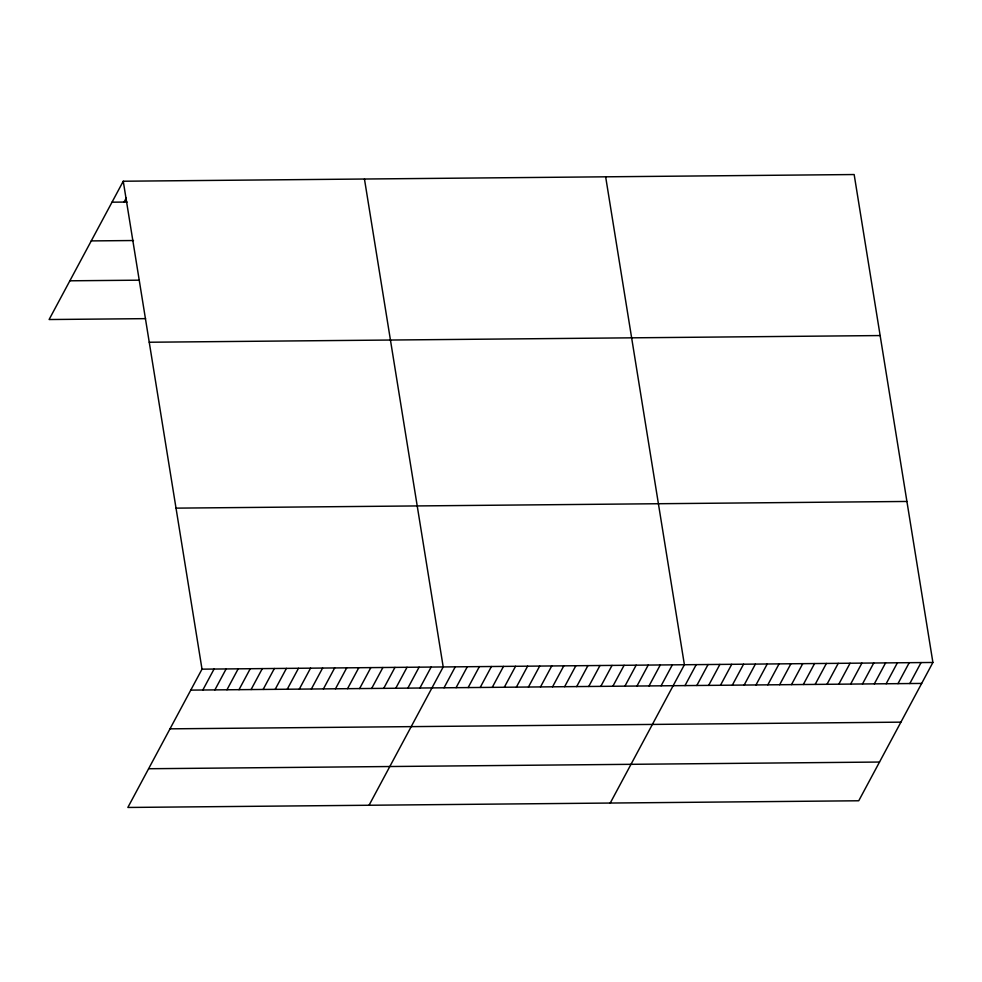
<?xml version="1.0" encoding="UTF-8"?>
<svg xmlns="http://www.w3.org/2000/svg" width="982" height="982" viewBox="0 0 982 982"><rect width="100%" height="100%" fill="white"/><g stroke="black" fill="none" stroke-linecap="round" stroke-linejoin="round"><path stroke-width="1.47" d="M123.253 181.228L202.01 669.159L127.844 807.462L858.747 800.772L932.9 662.469L854.156 174.538L123.253 181.228L49.1 319.531L145.582 318.647M124.076 202.071L126.187 198.143M202.832 690.002L214.064 669.049M214.886 689.892L226.13 668.938M226.952 689.781L238.184 668.828M239.007 689.671L250.25 668.717M251.073 689.56L262.304 668.607M263.127 689.45L274.371 668.497M275.181 689.339L286.425 668.386M287.247 689.229L298.491 668.276M299.301 689.119L310.545 668.165M311.368 689.008L322.599 668.055M323.422 688.898L334.666 667.944M335.488 688.787L346.72 667.834M347.542 688.677L358.786 667.723M359.608 688.566L370.84 667.613M371.662 688.456L382.906 667.502M383.729 688.345L394.96 667.392M395.783 688.235L407.027 667.281M407.849 688.124L419.081 667.171M419.903 688.014L431.147 667.06M369.048 805.252L443.201 666.95L364.457 179.019M444.024 687.793L455.267 666.839M456.078 687.682L467.322 666.729M468.144 687.572L479.376 666.618M480.198 687.461L491.442 666.508M492.264 687.351L503.496 666.397M504.318 687.24L515.562 666.287M516.385 687.13L527.616 666.177M528.439 687.032L539.683 666.066M540.505 686.921L551.737 665.956M552.559 686.811L563.803 665.845M564.625 686.7L575.857 665.735M576.68 686.59L587.923 665.624M588.734 686.479L599.977 665.514M600.8 686.369L612.044 665.403M612.854 686.258L624.098 665.293M624.92 686.148L636.152 665.182M636.974 686.037L648.218 665.072M649.041 685.927L660.272 664.961M661.095 685.817L672.339 664.851M610.239 803.043L684.393 664.74L605.649 176.809M684.994 685.596L696.226 664.63M696.827 685.485L708.059 664.519M708.66 685.375L719.892 664.421M720.493 685.264L731.725 664.311M732.327 685.166L743.558 664.2M744.16 685.055L755.404 664.09M755.993 684.945L767.237 663.979M767.826 684.835L779.07 663.881M779.659 684.724L790.903 663.771M791.492 684.626L802.736 663.66M803.325 684.515L814.569 663.55M815.158 684.405L826.402 663.439M826.991 684.294L838.235 663.341M838.824 684.184L850.068 663.231M850.658 684.073L861.901 663.12M862.491 683.975L873.735 663.01M874.324 683.865L885.568 662.899M886.157 683.754L897.401 662.789M897.99 683.644L909.234 662.69M909.823 683.533L921.067 662.58M112.022 202.182L127.095 202.047M91.252 240.909L133.466 240.529M69.869 280.803L139.211 280.177M149.239 342.239L880.142 335.562M176.024 508.136L906.914 501.458M202.01 669.159L932.9 662.469M190.766 690.113L921.656 683.435M170.009 728.84L900.899 722.151M148.613 768.734L879.504 762.044"/></g></svg>
